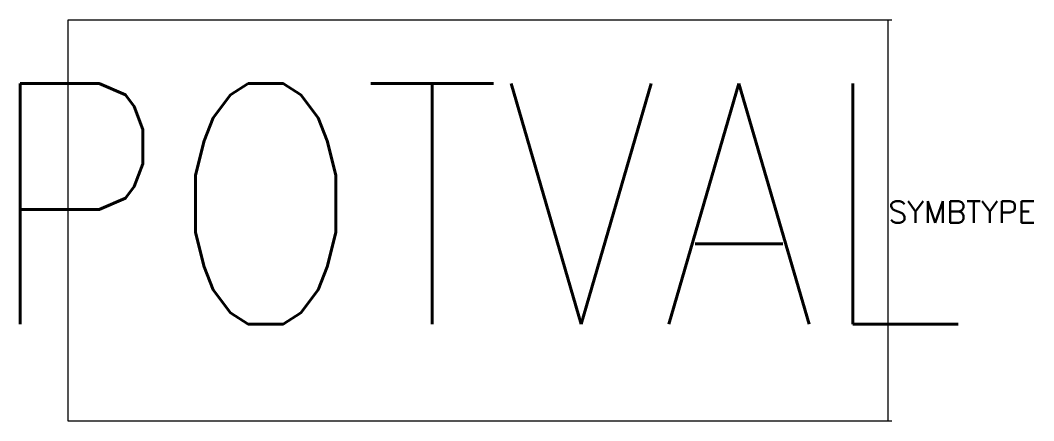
# Model space of a CAD drawing. Extents: x 209.56 to 218.83, y 127.19 to 130.85.
import ezdxf
from ezdxf.enums import TextEntityAlignment as Align

# ---------------------------------------------------------------- set-up
doc = ezdxf.new("R2010")
doc.units = 0
doc.header["$LTSCALE"] = 6
doc.header["$MEASUREMENT"] = 0
doc.layers.get('0').update_dxf_attribs({"linetype": 'CONTINUOUS'})
doc.layers.add('1', color=7, linetype='CONTINUOUS')
doc.styles.add('ROMANS', font='ROMANS', dxfattribs={"width": 0.85})
doc.styles.get("Standard").update_dxf_attribs({"font": 'simplex', "width": 0.85})

msp = doc.modelspace()

# ---------------------------------------------------------------- linework, layer by layer
at = {"layer": '1'}
for p, q in [((217.5302, 130.8532), (209.9977, 130.8532)), ((209.9977, 130.8532), (209.9977, 127.1921)), ((217.4963, 127.1921), (217.4963, 130.8532)), ((209.9977, 127.1921), (217.5302, 127.1921))]:
    msp.add_line(p, q, dxfattribs=at)

# ---------------------------------------------------------------- texts
at = {"flags": 1}
msp.add_attdef('SYMBTYPE', (217.5, 129), 'GN', height=0.2, dxfattribs=at)
at = {"layer": '1', "style": 'ROMANS', "width": 0.85}
msp.add_attdef('POTVAL', text='', height=2.2, dxfattribs=at).set_placement((213.7288, 128.075), align=Align.CENTER)

doc.saveas('drawing.dxf')
